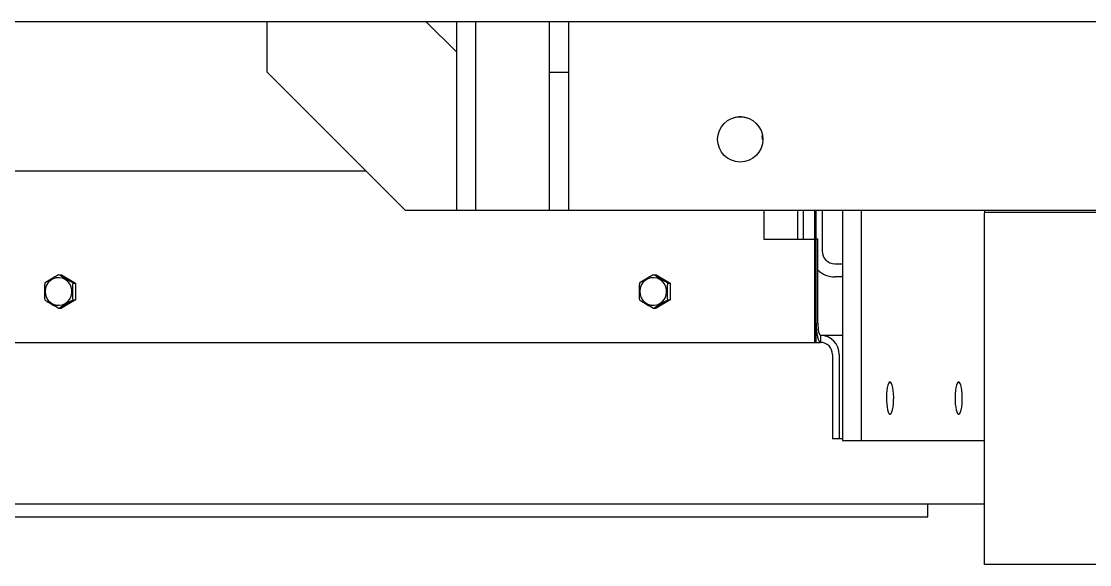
# Model space of a CAD drawing. Header units: millimetres. Extents: x 1293 to 41893, y 1011 to 26911.
# Drawn here: x 10661.5 to 11011.6, y 13930.4 to 14108.4 of the extents above; entities that cross this region are included whole.
import ezdxf

# ---------------------------------------------------------------- set-up
doc = ezdxf.new("R2010")
doc.units = ezdxf.units.MM
doc.header["$LTSCALE"] = 50
doc.layers.add('MAQUINAS', color=11, linetype='Continuous')
doc.layers.add('STRUC', color=4, linetype='Continuous')

msp = doc.modelspace()

# ---------------------------------------------------------------- linework, layer by layer
at = {"color": 7, "linetype": 'Continuous', "lineweight": 25}
for p, q in [((10510.5315994, 14108.3592064), (11274.2568163, 14108.3592064)), ((10742.043483, 14091.6925398), (10742.043483, 14108.3592064)), ((10794.043483, 14108.3592064), (10804.043483, 14098.3592064)), ((10804.043483, 14108.3592064), (10804.043483, 14046.3592064)), ((10810.393483, 14046.3592064), (10810.393483, 14108.3592064)), ((10834.573483, 14046.3592064), (10834.573483, 14108.3592064)), ((10840.923483, 14046.3592064), (10840.923483, 14108.3592064)), ((10787.3768163, 14046.3592064), (10742.043483, 14091.6925398)), ((10834.573483, 14091.6925398), (10840.923483, 14091.6925398)), ((11274.2568163, 14046.3592064), (10787.3768163, 14046.3592064)), ((10904.7987226, 14046.3592064), (10904.7987226, 14037.0425398)), ((10915.7820577, 14046.3592064), (10915.7820577, 14037.0425398)), ((10917.6527316, 14046.3592064), (10917.6527316, 14037.0425398)), ((10921.4619028, 14003.1992064), (10921.4619028, 14046.3592064)), ((10921.9741913, 14003.1992064), (10921.9741913, 14046.3592064)), ((10923.9420579, 14046.3592064), (10923.9420579, 14033.1425398)), ((10930.5278017, 14046.3592064), (10930.5278017, 13971.0092064)), ((10936.7150516, 14046.3592064), (10936.7150516, 13971.0092064)), ((10904.7987226, 14037.0425398), (10921.4619028, 14037.0425398)), ((10921.9741913, 14037.0658731), (10922.4865249, 14037.0658731)), ((10922.4865249, 14009.4767398), (10922.4865249, 14037.0658731)), ((10928.0668912, 14028.9092064), (10930.5278017, 14028.9092064)), ((10673.7967487, 14025.3651344), (10674.6214864, 14025.3651344)), ((10674.6214864, 14025.3651344), (10679.2619238, 14022.6155038)), ((10868.6707617, 14025.3651344), (10869.4954993, 14025.3651344)), ((10869.4954993, 14025.3651344), (10874.1359368, 14022.6155038)), ((10930.5278017, 14024.6758731), (10928.0668912, 14024.6758731)), ((10678.4371861, 14022.6155038), (10679.2619238, 14022.6155038)), ((10679.2619238, 14022.6155038), (10679.2619238, 14017.1162425)), ((10873.3111991, 14022.6155038), (10874.1359368, 14022.6155038)), ((10874.1359368, 14022.6155038), (10874.1359368, 14017.1162425)), ((10679.2619238, 14017.1162425), (10674.6214864, 14014.3666118)), ((10678.4371861, 14017.1162425), (10679.2619238, 14017.1162425)), ((10874.1359368, 14017.1162425), (10869.4954993, 14014.3666118)), ((10873.3111991, 14017.1162425), (10874.1359368, 14017.1162425)), ((10673.7967487, 14014.3666118), (10674.6214864, 14014.3666118)), ((10868.6707617, 14014.3666118), (10869.4954993, 14014.3666118)), ((10510.5315994, 14003.1992064), (10923.3863291, 14003.1992064)), ((10923.3863291, 14005.4767398), (10923.3863291, 14003.1992064)), ((10930.5278017, 14005.4767398), (10923.3863291, 14005.4767398)), ((10927.2838093, 13999.1992064), (10927.2838093, 13971.6100731)), ((10929.5029696, 13999.1992064), (10929.5029696, 13971.6100731)), ((10930.5278017, 13971.6100731), (10927.2838093, 13971.6100731)), ((10930.5278017, 13971.0092064), (10977.0601562, 13971.0092064))]:
    msp.add_line(p, q, dxfattribs=at)
at = {"color": 7, "linetype": 'Continuous', "lineweight": 25, "flags": 128}
for points in [[(10669.2678393, 14019.8658731), (10669.3864784, 14018.8241517), (10669.7359997, 14017.8385898), (10670.2975606, 14016.9623192), (10671.0408871, 14016.24258), (10671.9259062, 14015.7181734), (10672.9049064, 14015.4173705), (10673.9251096, 14015.3563874), (10674.9315162, 14015.5385119), (10675.8698707, 14015.9539255), (10676.6895862, 14016.5802333), (10677.3464715, 14017.3836707), (10677.8051137, 14018.3209244), (10678.0407875, 14019.3414666), (10678.0407875, 14020.3902797), (10677.8051137, 14021.4108219), (10677.3464715, 14022.3480755), (10676.6895862, 14023.1515129), (10675.8698707, 14023.7778207), (10674.9315162, 14024.1932343), (10673.9251096, 14024.3753588), (10672.9049064, 14024.3143758), (10671.9259062, 14024.0135728), (10671.0408871, 14023.4891662), (10670.2975606, 14022.769427), (10669.7359997, 14021.8931565), (10669.3864784, 14020.9075945), (10669.2678393, 14019.8658731)], [(10864.1418523, 14019.8658731), (10864.2604913, 14018.8241517), (10864.6100127, 14017.8385898), (10865.1715736, 14016.9623192), (10865.9149, 14016.24258), (10866.7999192, 14015.7181734), (10867.7789194, 14015.4173705), (10868.7991225, 14015.3563874), (10869.8055292, 14015.5385119), (10870.7438837, 14015.9539255), (10871.5635991, 14016.5802333), (10872.2204844, 14017.3836707), (10872.6791267, 14018.3209244), (10872.9148005, 14019.3414666), (10872.9148005, 14020.3902797), (10872.6791267, 14021.4108219), (10872.2204844, 14022.3480755), (10871.5635991, 14023.1515129), (10870.7438837, 14023.7778207), (10869.8055292, 14024.1932343), (10868.7991225, 14024.3753588), (10867.7789194, 14024.3143758), (10866.7999192, 14024.0135728), (10865.9149, 14023.4891662), (10865.1715736, 14022.769427), (10864.6100127, 14021.8931565), (10864.2604913, 14020.9075945), (10864.1418523, 14019.8658731)], [(10921.9741913, 14009.4767398), (10922.0013252, 14008.2520538), (10922.0816839, 14007.0744318), (10922.2121795, 14005.9891291), (10922.3877969, 14005.0378534), (10922.6017874, 14004.2571616), (10922.8459274, 14003.6770552), (10923.1108347, 14003.3198275), (10923.3863291, 14003.1992064)], [(10922.4865249, 14009.4767398), (10922.5038143, 14008.6963785), (10922.5550184, 14007.9460061), (10922.6381692, 14007.2544589), (10922.7500714, 14006.6483127), (10922.8864246, 14006.1508613), (10923.0419889, 14005.7812217), (10923.210786, 14005.5535987), (10923.3863291, 14005.4767398)], [(10946.1629958, 13990.2142064), (10945.9071023, 13990.0904902), (10945.6631741, 13989.7251264), (10945.442617, 13989.1351989), (10945.2557441, 13988.3482922), (10945.1112932, 13987.4012011), (10945.0160187, 13986.3382106), (10944.9743756, 13985.2090248), (10944.9883111, 13984.0664434), (10945.0571735, 13982.963892), (10945.177743, 13981.9529249), (10945.3443818, 13981.0808136), (10945.5492981, 13980.3883372), (10945.7829102, 13979.9078751), (10946.0342946, 13979.6618931), (10946.2916971, 13979.6618931), (10946.5430815, 13979.9078751), (10946.7766936, 13980.3883372), (10946.9816099, 13981.0808136), (10947.1482487, 13981.9529249), (10947.2688181, 13982.963892), (10947.3376806, 13984.0664434), (10947.3516161, 13985.2090248), (10947.309973, 13986.3382106), (10947.2146985, 13987.4012011), (10947.0702476, 13988.3482922), (10946.8833747, 13989.1351989), (10946.6628176, 13989.7251264), (10946.4188893, 13990.0904902), (10946.1629958, 13990.2142064)], [(10968.6581013, 13990.2142064), (10968.4022078, 13990.0904902), (10968.1582796, 13989.7251264), (10967.9377225, 13989.1351989), (10967.7508495, 13988.3482922), (10967.6063986, 13987.4012011), (10967.5111241, 13986.3382106), (10967.4694811, 13985.2090248), (10967.4834165, 13984.0664434), (10967.552279, 13982.963892), (10967.6728484, 13981.9529249), (10967.8394872, 13981.0808136), (10968.0444035, 13980.3883372), (10968.2780156, 13979.9078751), (10968.5294001, 13979.6618931), (10968.7868025, 13979.6618931), (10969.038187, 13979.9078751), (10969.2717991, 13980.3883372), (10969.4767153, 13981.0808136), (10969.6433541, 13981.9529249), (10969.7639236, 13982.963892), (10969.832786, 13984.0664434), (10969.8467215, 13985.2090248), (10969.8050784, 13986.3382106), (10969.709804, 13987.4012011), (10969.5653531, 13988.3482922), (10969.3784801, 13989.1351989), (10969.157923, 13989.7251264), (10968.9139948, 13990.0904902), (10968.6581013, 13990.2142064)]]:
    msp.add_lwpolyline(points, dxfattribs=at)
at = {"color": 7, "linetype": 'Continuous', "lineweight": 25}
msp.add_circle((10897.0601497, 14069.6925398), 7.4083333, dxfattribs=at)
for centre, radius, start, end in [((10928.1218547, 14033.088985), 4.1801399, 179.265921947, 269.24661158), ((10928.0857465, 14032.8177112), 8.1418599, 226.55105568, 269.867311484), ((10923.3048247, 13999.2786219), 6.1986537, 359.265921947, 89.24661158), ((10923.334395, 13999.2498094), 3.9497385, 359.265921947, 89.24661158)]:
    msp.add_arc(centre, radius, start, end, dxfattribs=at)
for points, knots in [([(10673.7967487, 14025.3651344), (10673.3668086, 14025.1266286), (10672.4976053, 14024.644445), (10670.8875199, 14023.7086404), (10669.8266627, 14023.0387836), (10669.1563113, 14022.6155038)], [0, 0, 0, 0, 0.2648633469, 0.5354700776, 1, 1, 1, 1]), ([(10678.4371861, 14022.6155038), (10678.007246, 14022.8540096), (10677.1380427, 14023.3361932), (10675.5279573, 14024.2719978), (10674.4671001, 14024.9418546), (10673.7967487, 14025.3651344)], [0, 0, 0, 0, 0.2648633469, 0.5354700776, 1, 1, 1, 1]), ([(10868.6707617, 14025.3651344), (10868.2408215, 14025.1266286), (10867.3716182, 14024.644445), (10865.7615329, 14023.7086404), (10864.7006757, 14023.0387836), (10864.0303242, 14022.6155038)], [0, 0, 0, 0, 0.2648633469, 0.5354700776, 1, 1, 1, 1]), ([(10873.3111991, 14022.6155038), (10872.8812589, 14022.8540096), (10872.0120557, 14023.3361932), (10870.4019703, 14024.2719978), (10869.3411131, 14024.9418546), (10868.6707617, 14025.3651344)], [0, 0, 0, 0, 0.2648633469, 0.5354700776, 1, 1, 1, 1]), ([(10669.1563113, 14022.6155038), (10669.1418533, 14022.3794773), (10669.0999756, 14021.6958224), (10669.0581837, 14020.5229333), (10669.057785, 14018.8968621), (10669.119865, 14017.7749197), (10669.1563113, 14017.1162425)], [0, 0, 0, 0, 0.1315464599, 0.3810267709, 0.6366091688, 1, 1, 1, 1]), ([(10678.4371861, 14017.1162425), (10678.4007371, 14017.7749216), (10678.3392953, 14018.885252), (10678.3388145, 14020.5107749), (10678.3801472, 14021.6843326), (10678.4227286, 14022.3794812), (10678.4371861, 14022.6155038)], [0, 0, 0, 0, 0.3633893563, 0.612562675, 0.868454074, 1, 1, 1, 1]), ([(10864.0303242, 14022.6155038), (10864.0158663, 14022.3794773), (10863.9739885, 14021.6958224), (10863.9321967, 14020.5229333), (10863.931798, 14018.8968621), (10863.9938779, 14017.7749197), (10864.0303242, 14017.1162425)], [0, 0, 0, 0, 0.1315464599, 0.3810267709, 0.6366091688, 1, 1, 1, 1]), ([(10873.3111991, 14017.1162425), (10873.2747501, 14017.7749216), (10873.2133082, 14018.885252), (10873.2128274, 14020.5107749), (10873.2541602, 14021.6843326), (10873.2967415, 14022.3794812), (10873.3111991, 14022.6155038)], [0, 0, 0, 0, 0.3633893563, 0.612562675, 0.868454074, 1, 1, 1, 1]), ([(10669.1563113, 14017.1162425), (10669.531404, 14016.8777366), (10670.2897231, 14016.395553), (10671.8382747, 14015.4597485), (10673.0383965, 14014.7898917), (10673.7967487, 14014.3666118)], [0, 0, 0, 0, 0.2648633469, 0.5354700776, 1, 1, 1, 1]), ([(10673.7967487, 14014.3666118), (10674.1718414, 14014.6051177), (10674.9301605, 14015.0873012), (10676.4787121, 14016.0231058), (10677.6788339, 14016.6929626), (10678.4371861, 14017.1162425)], [0, 0, 0, 0, 0.2648633469, 0.5354700776, 1, 1, 1, 1]), ([(10864.0303242, 14017.1162425), (10864.4054169, 14016.8777366), (10865.163736, 14016.395553), (10866.7122877, 14015.4597485), (10867.9124095, 14014.7898917), (10868.6707617, 14014.3666118)], [0, 0, 0, 0, 0.2648633469, 0.5354700776, 1, 1, 1, 1]), ([(10868.6707617, 14014.3666118), (10869.0458544, 14014.6051177), (10869.8041735, 14015.0873012), (10871.3527251, 14016.0231058), (10872.5528469, 14016.6929626), (10873.3111991, 14017.1162425)], [0, 0, 0, 0, 0.2648633469, 0.5354700776, 1, 1, 1, 1])]:
    msp.add_open_spline(points, degree=3, knots=knots, dxfattribs=at)
at = {"layer": 'MAQUINAS', "linetype": 'Continuous', "lineweight": 25}
for p, q in [((10904.393483, 14069.7092064), (10904.2666352, 14070.9971136)), ((10977.0601562, 14046.3758731), (10977.0601562, 14045.7092064)), ((11037.0601497, 14045.7092064), (10977.0601562, 14045.7092064)), ((10977.0601562, 13930.3758731), (10977.0601562, 14045.4758731)), ((11168.3934895, 13930.3758731), (10977.0601562, 13930.3758731))]:
    msp.add_line(p, q, dxfattribs=at)
msp.add_open_spline([(10899.4471474, 14076.6115307), (10899.1309197, 14076.7199795), (10898.3598003, 14076.9844312), (10897.0614445, 14077.0716775), (10895.9286261, 14077.0110886), (10895.3178063, 14076.810865), (10895.1631731, 14076.760177)], degree=3, knots=[0, 0, 0, 0, 0.2291164001, 0.5586990093, 0.8882816185, 1, 1, 1, 1], dxfattribs=at)
at = {"layer": 'STRUC', "linetype": 'Continuous', "lineweight": 25}
for p, q in [((10774.4768163, 14059.2592064), (10601.4748228, 14059.2592064)), ((10510.5315994, 13950.2452064), (10977.0601562, 13950.2452064)), ((10958.5241497, 13946.0118731), (10958.5241497, 13950.2452064)), ((10510.5315994, 13946.0118731), (10958.5241497, 13946.0118731))]:
    msp.add_line(p, q, dxfattribs=at)

doc.saveas('drawing.dxf')
